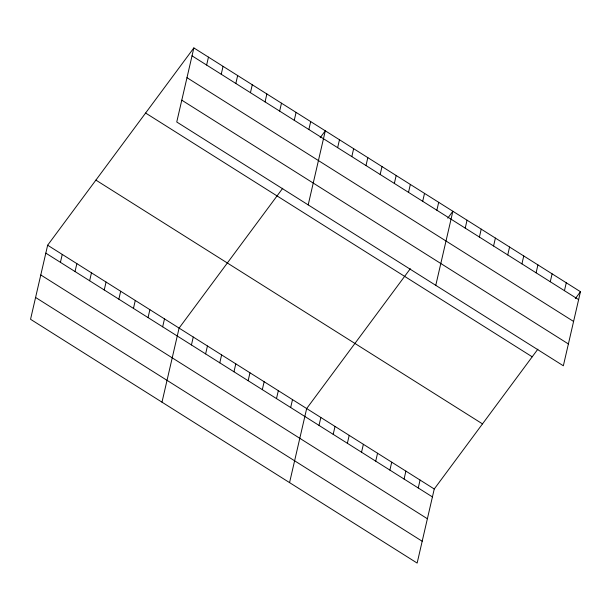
<?xml version="1.0" encoding="UTF-8"?>
<svg xmlns="http://www.w3.org/2000/svg" width="611" height="611" viewBox="0 0 611 611"><rect width="100%" height="100%" fill="white"/><g stroke="black" fill="none" stroke-linecap="round" stroke-linejoin="round"><path stroke-width="0.92" d="M193.855 47.925L176.747 122.001L563.35 365.79L580.45 291.714L193.855 47.925L47.65 245.21L30.55 319.286L417.145 563.075L434.253 488.999L537.879 349.156M60.428 262.333L62.253 254.42M75.031 271.544L76.864 263.631M89.641 280.755L91.467 272.842M104.244 289.965L106.07 282.053M118.847 299.176L120.672 291.264M133.45 308.387L135.283 300.475M148.061 317.59L149.886 309.678M206.633 65.049L208.458 57.136M162.663 326.801L164.489 318.889M221.235 74.259L223.061 66.347M161.991 402.175L179.092 328.099L282.725 188.257M235.838 83.47L237.664 75.558M191.442 344.948L193.267 337.035M250.441 92.681L252.274 84.769M205.617 353.891L207.442 345.979M265.052 101.892L266.877 93.979M219.792 362.827L221.617 354.915M279.655 111.095L281.48 103.183M233.967 371.771L235.793 363.858M294.258 120.306L296.083 112.393M248.142 380.706L249.968 372.794M308.861 129.517L310.694 121.604M262.318 389.642L264.143 381.73M308.196 204.891L325.296 130.815L320.187 137.704M276.493 398.586L278.326 390.673M337.646 147.663L339.472 139.751M290.668 407.522L292.501 399.609M351.821 156.607L353.647 148.694M289.568 482.621L306.676 408.545L410.302 268.71M365.997 165.543L367.822 157.63M319.018 425.401L320.851 417.489M380.172 174.479L381.997 166.566M333.194 434.337L335.027 426.425M394.347 183.422L396.172 175.51M347.369 443.281L349.202 435.36M408.522 192.358L410.348 184.446M361.544 452.216L363.377 444.304M422.697 201.302L424.523 193.381M375.719 461.152L377.552 453.24M436.873 210.237L438.698 202.325M389.894 470.096L391.727 462.183M435.773 285.337L452.873 211.261L447.764 218.158M404.07 479.032L405.903 471.119M465.223 228.117L467.048 220.204M418.245 487.968L420.078 480.055M479.398 237.053L481.224 229.14M493.573 245.989L495.399 238.076M507.749 254.932L509.574 247.02M521.924 263.868L523.749 255.956M536.099 272.812L537.924 264.891M550.274 281.747L552.1 273.835M564.449 290.683L566.275 282.771M575.341 298.603L580.45 291.714M192.022 55.838L578.625 299.627M186.981 77.673L573.584 321.455M181.788 100.173L568.39 343.955M145.609 113.035L532.204 356.816M95.896 180.108L482.499 423.889M47.65 245.21L434.253 488.999M45.825 253.13L432.42 496.911M40.784 274.958L427.379 518.747M35.591 297.458L422.186 541.239"/></g></svg>
